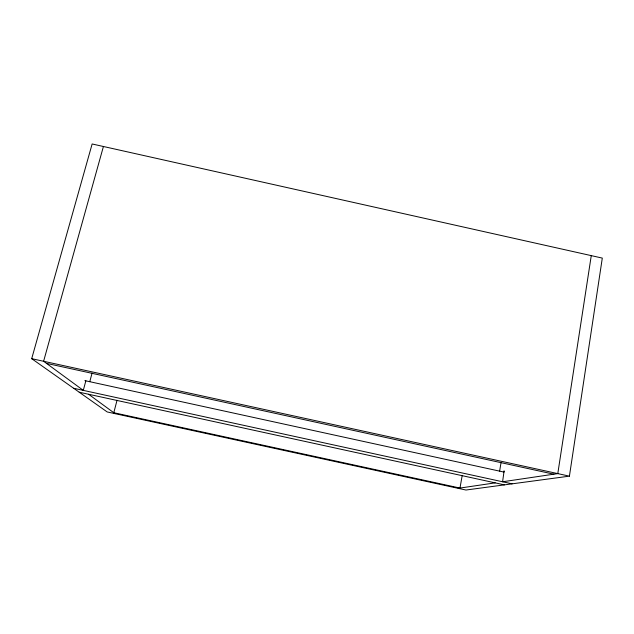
<?xml version="1.0" encoding="UTF-8"?>
<svg xmlns="http://www.w3.org/2000/svg" width="634" height="634" viewBox="0 0 634 634"><rect width="100%" height="100%" fill="white"/><g stroke="black" fill="none" stroke-linecap="round" stroke-linejoin="round"><path stroke-width="0.95" d="M569.419 476.15L602.3 258.093L92.136 143.973L31.7 358.678L107.186 411.949L465.966 490.027L569.419 476.15L31.7 358.678M591.268 255.629L557.793 473.606L502.58 481.769L504.117 470.864L503.42 472.275M499.624 471.094L501.09 462.305M462.21 475.405L459.983 488.061L113.803 412.726L117.028 400.276M85.844 380.844L83.3 390.37L43.603 361.285L103.421 146.502M89.782 381.684L92.065 373.117M458.176 488.331L495.178 482.862M46.456 363.369L553.839 474.192M84.869 380.63L503.998 472.092M73.607 388.262L512.082 483.837M79.218 392.216L504.387 484.867M88.609 394.261L115.095 413.677"/></g></svg>
